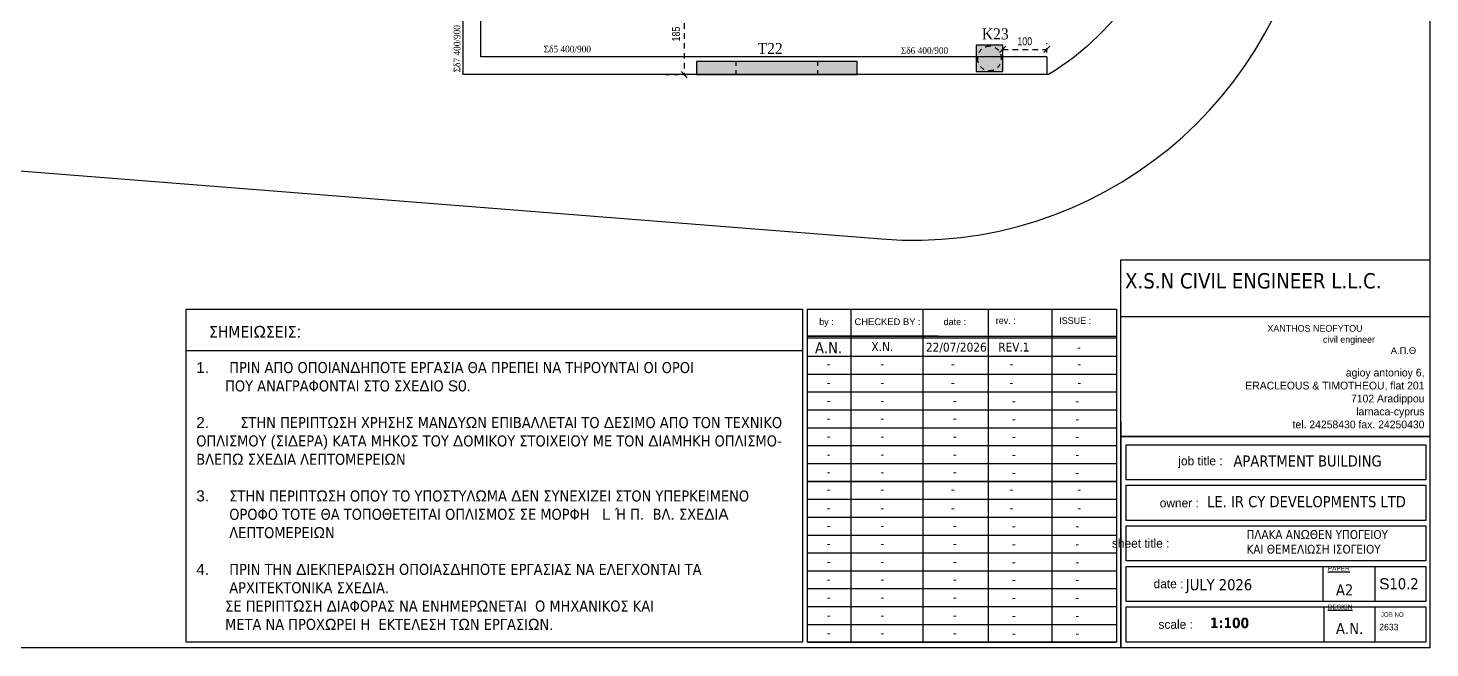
# Model space of a CAD drawing. Header units: millimetres. Extents: x -2171 to 1563, y -1758 to -1505.
# Drawn here: x -1472.72 to -1440.88, y -1684.81 to -1670.72 of the extents above; entities that cross this region are included whole.
import ezdxf

# ---------------------------------------------------------------- set-up
doc = ezdxf.new("R2010")
doc.units = ezdxf.units.MM
doc.header["$PDMODE"] = 32
for name, pattern in [('DASHED2', [0.375, 0.25, -0.125]), ('DOT', [0.025, 0, -0.025]), ('HIDDEN', [0.375, 0.25, -0.125]), ('HIDDEN2', [0.1875, 0.125, -0.0625])]:
    doc.linetypes.add(name, pattern=pattern)
doc.layers.get('Defpoints').update_dxf_attribs({"color": 6})
for name, color, linetype in [('-S_TEXT', 3, 'Continuous'), ('ANOIGMATA', 7, 'Continuous'), ('Col_Det_Fill', 7, 'Continuous'), ('Fill_Col', 7, 'Continuous'), ('Geo_Col', 7, 'Continuous'), ('Geo_Lines', 7, 'Continuous'), ('pinakaki', 153, 'Continuous'), ('Text_Beam', 7, 'Continuous'), ('Text_Col_-1', 7, 'Continuous')]:
    doc.layers.add(name, color=color, linetype=linetype)
doc.layers.add('A-ANNO-DIMS', color=1, linetype='Continuous', lineweight=9)
doc.layers.add('TEXT', color=20, linetype='Continuous', lineweight=13)
doc.styles.add('1-100', font='arial.ttf', dxfattribs={"width": 0.8})
doc.styles.add('S1TmsNwRmn1088_b_934_161', font='times.ttf', dxfattribs={"width": 0.933629, "height": 0.10875})
doc.styles.add('S1TmsNwRmn11_b_934_161', font='times.ttf', dxfattribs={"width": 0.933629, "height": 0.001087})
doc.styles.get("Standard").update_dxf_attribs({"font": 'tahoma.ttf'})
doc.dimstyles.new('Copy of 1-100', dxfattribs={"dimtxt": 0.18, "dimasz": 0.14, "dimexe": 0.14, "dimexo": 0.1, "dimgap": 0.09, "dimtad": 1, "dimdec": 0, "dimlfac": 100, "dimrnd": 5, "dimzin": 5, "dimdsep": 46, "dimtxsty": '1-100', "dimblk": 'OBLIQUE', "dimcen": 0.09, "dimclrd": 1, "dimclre": 1, "dimclrt": 2, "dimadec": 0, "dimazin": 0, "dimtfac": 1, "dimtdec": 0, "dimtix": 1, "dimtmove": 2, "dimatfit": 3, "dimfxl": 5, "dimfxlon": 1, "dimtolj": 1, "dimtzin": 5, "dimarcsym": 0})

# ---------------------------------------------------------------- blocks, each defined once
blk = doc.blocks.new('_Oblique')
at = {"color": 0, "linetype": 'ByBlock', "lineweight": -2}
blk.add_line((-0.5, -0.5), (0.5, 0.5), dxfattribs=at)
blk = doc.blocks.new('*D2145')
at = {"layer": 'Col_Det_Fill', "color": 1, "linetype": 'HIDDEN', "lineweight": -2, "ltscale": 0.5}
blk.add_line((-1458.587, -1669.942), (-1457.68, -1669.942), dxfattribs=at)
at = {"layer": 'Col_Det_Fill', "color": 1, "linetype": 'DASHED2', "lineweight": -2, "ltscale": 0.5}
blk.add_line((-1457.82, -1669.942), (-1457.82, -1671.783), dxfattribs=at)
at = {"layer": 'Col_Det_Fill', "color": 1, "linetype": 'HIDDEN2', "lineweight": -2, "ltscale": 0.5}
blk.add_line((-1458.248, -1671.783), (-1457.68, -1671.783), dxfattribs=at)
at = {"layer": 'Defpoints', "color": 0, "ltscale": 0.5}
for p in [(-1458.687, -1669.942), (-1458.348, -1671.783), (-1457.82, -1671.783)]:
    blk.add_point(p, dxfattribs=at)
at = {"layer": 'Col_Det_Fill', "color": 1, "lineweight": -2, "ltscale": 0.5, "xscale": 0.14, "yscale": 0.14, "zscale": 0.14}
for p, rotation in [((-1457.82, -1669.942), 90), ((-1457.82, -1671.783), 270)]:
    blk.add_blockref('_Oblique', p, dxfattribs=dict(at, rotation=rotation))
at = {"layer": 'Col_Det_Fill', "color": 2, "ltscale": 0.5, "insert": (-1458.002, -1670.862), "char_height": 0.18, "attachment_point": 5, "rotation": 90, "style": '1-100'}
blk.add_mtext('\\A1;185', dxfattribs=at)
blk = doc.blocks.new('*D2157')
at = {"layer": 'Col_Det_Fill', "color": 1, "linetype": 'HIDDEN', "lineweight": -2, "ltscale": 0.5}
blk.add_line((-1450.584, -1671.283), (-1450.584, -1671.07), dxfattribs=at)
at = {"layer": 'Col_Det_Fill', "color": 1, "linetype": 'HIDDEN2', "lineweight": -2, "ltscale": 0.5}
blk.add_line((-1449.584, -1671.283), (-1449.584, -1671.07), dxfattribs=at)
at = {"layer": 'Col_Det_Fill', "color": 1, "linetype": 'DASHED2', "lineweight": -2, "ltscale": 0.5}
blk.add_line((-1450.584, -1671.21), (-1449.584, -1671.21), dxfattribs=at)
at = {"layer": 'Defpoints', "color": 0, "ltscale": 0.5}
for p in [(-1450.584, -1671.383), (-1449.584, -1671.21), (-1449.584, -1671.383)]:
    blk.add_point(p, dxfattribs=at)
at = {"layer": 'Col_Det_Fill', "color": 1, "lineweight": -2, "ltscale": 0.5, "xscale": 0.14, "yscale": 0.14, "zscale": 0.14, "rotation": 180}
blk.add_blockref('_Oblique', (-1450.584, -1671.21), dxfattribs=at)
at = {"layer": 'Col_Det_Fill', "color": 1, "lineweight": -2, "ltscale": 0.5, "xscale": 0.14, "yscale": 0.14, "zscale": 0.14}
blk.add_blockref('_Oblique', (-1449.584, -1671.21), dxfattribs=at)
at = {"layer": 'Col_Det_Fill', "color": 2, "ltscale": 0.5, "insert": (-1450.084, -1671.028), "char_height": 0.18, "attachment_point": 5, "style": '1-100'}
blk.add_mtext('\\A1;100', dxfattribs=at)
blk = doc.blocks.new('LABEL 1')
at = {"color": 0}
for p, q in [((118391.268, -209928.524), (118398.288, -209928.524)), ((118392.259, -209928.524), (118392.259, -209936.09)), ((118393.899, -209936.09), (118393.899, -209928.524)), ((118395.385, -209936.09), (118395.385, -209928.524)), ((118396.826, -209936.09), (118396.826, -209928.524)), ((118405.409, -209928.699), (118398.39, -209928.699)), ((118394.242, -209929.133), (118391.27, -209929.133)), ((118391.27, -209929.133), (118398.289, -209929.133)), ((118398.289, -209929.184), (118391.27, -209929.184)), ((118398.289, -209929.133), (118398.289, -209929.184)), ((118398.39, -209931.085), (118398.39, -209936.218)), ((118398.512, -209932.4), (118398.512, -209931.601)), ((118398.512, -209933.321), (118398.512, -209932.522)), ((118398.512, -209934.242), (118398.512, -209933.444)), ((118398.512, -209935.164), (118398.512, -209934.365)), ((118398.512, -209936.085), (118398.512, -209935.286))]:
    blk.add_line(p, q, dxfattribs=at)
at = {"linetype": 'Continuous', "ltscale": 0.5}
blk.add_line((118391.162, -209929.467), (118377.159, -209929.467), dxfattribs=at)
at = {"color": 3}
blk.add_line((118398.289, -209930.348), (118398.289, -209932.434), dxfattribs=at)
for points in [[(118398.39, -209927.405), (118405.409, -209927.405)], [(118391.27, -209932.434), (118398.289, -209932.434)], [(118391.27, -209935.278), (118398.289, -209935.278)]]:
    blk.add_lwpolyline(points)
at = {"color": 0}
for points in [[(118398.39, -209927.405), (118405.409, -209927.405), (118405.409, -209931.414), (118398.39, -209931.414)], [(118391.27, -209928.524), (118398.289, -209928.524), (118398.289, -209932.434), (118391.27, -209932.434)], [(118391.27, -209928.524), (118398.289, -209928.524), (118398.289, -209936.09), (118391.27, -209936.09)], [(118398.39, -209931.414), (118405.409, -209931.414), (118405.409, -209936.218), (118398.39, -209936.218)]]:
    blk.add_lwpolyline(points, close=True, dxfattribs=at)
at = {"linetype": 'Continuous', "ltscale": 0.5}
blk.add_lwpolyline([(118377.159, -209928.524), (118391.162, -209928.524), (118391.162, -209936.085), (118377.159, -209936.085)], close=True, dxfattribs=at)
at = {"color": 0}
for points in [[(118391.27, -209929.59), (118398.289, -209929.59)], [(118391.27, -209929.996), (118398.289, -209929.996)], [(118391.27, -209930.403), (118398.289, -209930.403)], [(118391.27, -209930.809), (118398.289, -209930.809)], [(118391.27, -209931.215), (118398.289, -209931.215)], [(118391.27, -209931.621), (118398.289, -209931.621)], [(118398.512, -209931.601), (118405.313, -209931.601), (118405.313, -209932.4), (118398.512, -209932.4)], [(118391.27, -209932.028), (118398.289, -209932.028)], [(118391.27, -209932.434), (118398.289, -209932.434)], [(118398.512, -209932.522), (118405.313, -209932.522), (118405.313, -209933.321), (118398.512, -209933.321)], [(118391.27, -209932.84), (118398.289, -209932.84)], [(118391.27, -209933.246), (118398.289, -209933.246)], [(118391.27, -209933.653), (118398.289, -209933.653)], [(118398.512, -209933.444), (118405.313, -209933.444), (118405.313, -209934.242), (118398.512, -209934.242)], [(118391.27, -209934.059), (118398.289, -209934.059)], [(118391.27, -209934.465), (118398.289, -209934.465)], [(118398.512, -209934.365), (118405.313, -209934.365), (118405.313, -209935.164), (118398.512, -209935.164)], [(118402.978, -209934.365), (118402.978, -209935.164)], [(118404.155, -209934.365), (118404.155, -209935.164)], [(118391.27, -209934.871), (118398.289, -209934.871)], [(118398.512, -209935.286), (118405.313, -209935.286), (118405.313, -209936.085), (118398.512, -209936.085)], [(118402.998, -209935.286), (118402.998, -209936.085)], [(118404.155, -209935.286), (118404.155, -209936.085)], [(118391.27, -209935.684), (118398.289, -209935.684)], [(118391.27, -209936.09), (118398.289, -209936.09)]]:
    blk.add_lwpolyline(points, dxfattribs=at)
at = {"layer": '-S_TEXT', "color": 3, "insert": (118377.391, -209929.723), "char_height": 0.25, "attachment_point": 1}
blk.add_mtext_dynamic_manual_height_columns('\\pxi-3,l3,ql,t3;{\\fArial|b0|i0|c186|p34;1.^I}ΠΡΙΝ ΑΠΟ ΟΠΟΙΑΝ{\\fArial|b0|i0|c186|p34;Δ}ΗΠΟΤΕ ΕΡΓΑΣΙΑ ΘΑ ΠΡΕΠΕΙ ΝΑ ΤΗΡΟΥΝΤΑΙ ΟΙ ΟΡΟΙ\\P\\pi0,l0,q*,tz;       ΠΟΥ ΑΝΑΓΡΑΦΟΝΤΑΙ ΣΤΟ ΣΧΕ{\\fArial|b0|i0|c186|p34;Δ}ΙΟ {\\fArial|b0|i0|c186|p34;S0.\\P\\P\\pi-3,l3,ql,t3;2.^I}ΣΤΗΝ ΠΕΡΙΠΤ{\\fArial|b0|i0|c186|p34;Ω}ΣΗ ΧΡΗΣΗΣ ΜΑΝ{\\fArial|b0|i0|c186|p34;Δ}Υ{\\fArial|b0|i0|c186|p34;Ω}Ν ΕΠΙΒΑΛΛΕΤΑΙ ΤΟ {\\fArial|b0|i0|c186|p34;Δ}ΕΣΙΜΟ ΑΠΟ ΤΟΝ ΤΕΧΝΙΚΟ ΟΠΛΙΣΜΟΥ {\\fArial|b0|i0|c186|p34;(}ΣΙ{\\fArial|b0|i0|c186|p34;Δ}ΕΡΑ{\\fArial|b0|i0|c186|p34;) }ΚΑΤΑ ΜΗΚΟΣ ΤΟΥ {\\fArial|b0|i0|c186|p34;Δ}ΟΜΙΚΟΥ ΣΤΟΙΧΕΙΟΥ ΜΕ ΤΟΝ {\\fArial|b0|i0|c186|p34;Δ}ΙΑΜΗΚΗ ΟΠΛΙΣΜΟ{\\fArial|b0|i0|c186|p34;- }ΒΛΕΠ{\\fArial|b0|i0|c186|p34;Ω }ΣΧΕ{\\fArial|b0|i0|c186|p34;Δ}ΙΑ ΛΕΠΤΟΜΕΡΕΙ{\\fArial|b0|i0|c186|p34;Ω}Ν\\P\\pi0,l0,q*,tz;\\P\\pi-3,l3,ql,t3;{\\fArial|b0|i0|c186|p34;3.^I}ΣΤΗΝ ΠΕΡΙΠΤ{\\fArial|b0|i0|c186|p34;Ω}ΣΗ ΟΠΟΥ ΤΟ ΥΠΟΣΤΥΛ{\\fArial|b0|i0|c186|p34;Ω}ΜΑ {\\fArial|b0|i0|c186|p34;Δ}ΕΝ ΣΥΝΕΧΙΖΕΙ ΣΤΟΝ ΥΠΕΡΚΕΙΜΕΝΟ ΟΡΟΦΟ ΤΟΤΕ ΘΑ ΤΟΠΟΘΕΤΕΙΤΑΙ ΟΠΛΙΣΜΟΣ ΣΕ ΜΟΡΦH   {\\fArial|b0|i0|c186|p34;L }Ή Π{\\fArial|b0|i0|c186|p34;. } ΒΛ{\\fArial|b0|i0|c186|p34;. }ΣΧΕ{\\fArial|b0|i0|c186|p34;Δ}Ι{\\fArial|b0|i0|c186|p34;A }ΛΕΠΤΟΜΕΡΕΙ{\\fArial|b0|i0|c186|p34;Ω}Ν\\P\\pi0,l0,q*,tz;\\P\\pi-3,l3,ql,t3;{\\fArial|b0|i0|c186|p34;4.^I}ΠΡΙΝ ΤΗΝ {\\fArial|b0|i0|c186|p34;Δ}ΙΕΚΠΕΡΑΙ{\\fArial|b0|i0|c186|p34;Ω}ΣΗ ΟΠΟΙΑΣ{\\fArial|b0|i0|c186|p34;Δ}ΗΠΟΤΕ ΕΡΓΑΣΙΑΣ ΝΑ ΕΛΕΓΧΟΝΤΑΙ ΤΑ ΑΡΧΙΤΕΚΤΟΝΙΚΑ ΣΧΕ{\\fArial|b0|i0|c186|p34;Δ}ΙΑ{\\fArial|b0|i0|c186|p34;.\\P\\pi0,l0,q*,tz;}       ΣΕ ΠΕΡΙΠΤ{\\fArial|b0|i0|c186|p34;Ω}ΣΗ {\\fArial|b0|i0|c186|p34;Δ}ΙΑΦΟΡΑΣ ΝΑ ΕΝΗΜΕΡ{\\fArial|b0|i0|c186|p34;Ω}ΝΕΤΑΙ  Ο ΜΗΧΑΝΙΚΟΣ ΚΑΙ\\P       ΜΕΤΑ ΝΑ ΠΡΟΧ{\\fArial|b0|i0|c186|p34;Ω}ΡΕΙ Η  ΕΚΤΕΛΕΣΗ Τ{\\fArial|b0|i0|c186|p34;Ω}Ν ΕΡΓΑΣΙ{\\fArial|b0|i0|c186|p34;Ω}Ν{\\fArial|b0|i0|c186|p34;.}', width=13.35251, gutter_width=1, heights=[6.403], dxfattribs=at)
at = {"layer": 'ANOIGMATA', "attachment_point": 1}
for s, insert, char_height, width in [('\\pi4.5494;{\\fBankGothic Lt BT|b0|i0|c0|p34;\\H1.5x;\\C7;XANTHOS NEOFYTOU\\P\\pi5.8103;civil engineer\\P\\pi7.351;\\fArial|b0|i0|c161|p34;Α.Π.Θ}', (118397.168, -209928.883), 0.10094, 7.9171), ('\\pxqr;{\\fBankGothic Lt BT|b0|i0|c161|p34;\\H1.1667x;\\C0;agioy antonioy 6,\\PERACLEOUS & TIMOTHEOU, flat 201\\P7102 Aradippou\\Plarnaca-cyprus\\Ptel. 24258430 fax. 24250430}', (118397.225, -209929.875), 0.15141, 8.05841), ('\\pxqr;{\\fBankGothic Lt BT|b0|i0|c0|p34;\\H1.5x;\\C7; \\H1.3333x; job title :}', (118397.361, -209931.867), 0.10094, 3.33818), ('APARTMENT BUILDING', (118400.946, -209931.845), 0.25234, 5.34758), ('\\pxqr;{\\fBankGothic Lt BT|b0|i0|c0|p34;\\H1.5x;\\C7; \\H1.3333x; owner :}', (118396.82, -209932.823), 0.10094, 3.33818), ('LE. IR CY DEVELOPMENTS LTD', (118400.347, -209932.768), 0.25234, 5.34758), ('{\\fBankGothic Lt BT|b0|i0|c0|p34;\\C7;     sheet title :}', (118397.812, -209933.739), 0.20187, 3.33818), ('\\pxi8.03;{\\fBankGothic Lt BT|b0|i0|c161|p34;\\H0.5x;\\L\\C7;PAPER\\H2x;\\l }', (118401.382, -209934.359), 0.2125, 3.51387), ('\\pxqr;{\\fBankGothic Lt BT|b0|i0|c0|p34;\\C7; date :}', (118396.471, -209934.66), 0.20187, 3.33818), ('{\\C7;JULY 2026}', (118399.865, -209934.655), 0.25234, 4.57511), ('\\pxi8.03;{\\fBankGothic Lt BT|b0|i0|c0|p34;\\H0.5x;\\L\\C7;DESIGN\\H2x;\\l }', (118401.382, -209935.234), 0.2125, 3.51387), ('\\pxqr;{\\fBankGothic Lt BT|b0|i0|c0|p34;\\C7; scale :}', (118396.686, -209935.581), 0.20187, 3.33818), ('{\\fTahoma|b1|i0|c161|p34;\\C7;1:\\fTahoma|b1|i0|c0|p34;100}', (118400.413, -209935.531), 0.23651, 5.4102), ('\\pxi8.03;{\\fBankGothic Lt BT|b0|i0|c0|p34;\\C7;JOB NO}', (118403.483, -209935.41), 0.10094, 3.33818), ('\\pxi8.03;{\\fBankGothic Lt BT|b0|i0|c161|p34;\\C7;2\\fBankGothic Lt BT|b0|i0|c0|p34;633}', (118403.078, -209935.67), 0.14671, 4.85205)]:
    blk.add_mtext(s, dxfattribs=dict(at, insert=insert, char_height=char_height, width=width))
for s, insert, char_height in [('A2', (118403.274, -209934.773), 0.2523), ('A{\\fArial|b0|i0|c186|p34;.}N{\\fArial|b0|i0|c186|p34;.}', (118403.274, -209935.648), 0.25234)]:
    blk.add_mtext_dynamic_manual_height_columns(s, width=10.89316, gutter_width=1, heights=[0], dxfattribs=dict(at, insert=insert, char_height=char_height))
at = {"layer": 'pinakaki', "ltscale": 0.005, "insert": (118377.682, -209928.902), "char_height": 0.26955, "width": 6.67467, "attachment_point": 1}
blk.add_mtext('ΣΗΜΕΙ{\\fArial|b0|i0|c186|p34;Ω}ΣΕΙΣ{\\fArial|b0|i0|c186|p34;:}', dxfattribs=at)
at = {"layer": 'TEXT', "color": 0, "attachment_point": 1}
for s, insert, char_height, width in [('X.S.N CIVIL ENGINEER L.L.C.\\P', (118398.484, -209927.703), 0.35, 6.92207), ('\\pxqc;{\\fBankGothic Lt BT|b0|i0|c161|p34;\\C7;by :}', (118391.244, -209928.732), 0.15234, 0.91751), ('\\pxqc;{\\fArial|b0|i0|c186|p34;\\C7;CHECKED BY\\fBankGothic Lt BT|b0|i0|c161|p34; :}', (118391.819, -209928.732), 0.15234, 2.53906), ('\\pxqc;{\\fBankGothic Lt BT|b0|i0|c0|p34;\\C7;date :}', (118393.35, -209928.732), 0.15234, 2.53906), ('{\\fBankGothic Lt BT|b0|i0|c161|p34;\\C7;rev\\fBankGothic Lt BT|b0|i0|c0|p34;.\\fBankGothic Lt BT|b0|i0|c161|p34; :}', (118395.548, -209928.705), 0.152344, 2.53906), ('{\\fBankGothic Lt BT|b0|i0|c0|p34;\\C7;ISSUE\\fBankGothic Lt BT|b0|i0|c161|p34; :}', (118396.989, -209928.705), 0.15234, 2.53906), ('\\pxqc;{\\fTahoma|b0|i0|c0|p34;\\C7;A\\fTahoma|b0|i0|c161|p34;.\\fTahoma|b0|i0|c0|p34;N\\fTahoma|b0|i0|c161|p34;.}', (118391.244, -209929.272), 0.253906, 1.01563), ('\\pxqc;{\\fTahoma|b0|i0|c0|p34;\\H0.8x;\\C7;X.N.}', (118391.703, -209929.272), 0.25391, 2.53906), ('\\pxqc;{\\C7;22/07/2026}', (118393.976, -209929.284), 0.20313, 1.35307), ('\\pxqc;{\\fTahoma|b0|i0|c0|p34;\\H0.8x;\\C7;REV.1}', (118395.325, -209929.281), 0.25391, 1.26753), ('\\pxqc;{\\fTahoma|b0|i0|c0|p34;\\H0.8x;\\C7; \\fTahoma|b0|i0|c161|p34;-}', (118396.766, -209929.281), 0.25391, 1.26753), ('\\pxqc;{\\fTahoma|b0|i0|c0|p34;\\H0.8x;\\C7;-}', (118391.244, -209929.661), 0.25391, 1.01563), ('\\pxqc;{\\fTahoma|b0|i0|c0|p34;\\H0.8x;\\C7;-}', (118391.703, -209929.661), 0.25391, 2.53906), ('\\pxqc;{\\fTahoma|b0|i0|c0|p34;\\H0.8x;\\C7;   -}', (118393.189, -209929.661), 0.25391, 2.53906), ('\\pxqc;{\\fTahoma|b0|i0|c0|p34;\\H0.8x;\\C7;-}', (118394.631, -209929.661), 0.25391, 2.53906), ('\\pxqc;{\\fTahoma|b0|i0|c0|p34;\\H0.8x;\\C7;-}', (118396.177, -209929.661), 0.25391, 2.53906), ('\\pxqc;{\\fTahoma|b0|i0|c0|p34;\\H0.8x;\\C7;-}', (118391.244, -209930.085), 0.25391, 1.01563), ('\\pxqc;{\\fTahoma|b0|i0|c0|p34;\\H0.8x;\\C7;-}', (118391.703, -209930.085), 0.25391, 2.53906), ('\\pxqc;{\\fTahoma|b0|i0|c0|p34;\\H0.8x;\\C7;   -}', (118393.189, -209930.085), 0.25391, 2.53906), ('\\pxqc;{\\fTahoma|b0|i0|c0|p34;\\H0.8x;\\C7;-}', (118394.631, -209930.085), 0.25391, 2.53906), ('\\pxqc;{\\fTahoma|b0|i0|c0|p34;\\H0.8x;\\C7;-}', (118396.177, -209930.085), 0.25391, 2.53906), ('\\pxqc;{\\fTahoma|b0|i0|c0|p34;\\H0.8x;\\C7;-}', (118391.244, -209930.491), 0.25391, 1.01563), ('\\pxqc;{\\fTahoma|b0|i0|c0|p34;\\H0.8x;\\C7;-}', (118391.703, -209930.491), 0.25391, 2.53906), ('\\pxqc;{\\fTahoma|b0|i0|c0|p34;\\H0.8x;\\C7;-}', (118393.35, -209930.491), 0.25391, 2.53906), ('\\pxqc;{\\fTahoma|b0|i0|c161|p34;\\H0.8x;\\C7;-}', (118395.325, -209930.5), 0.25391, 1.26753), ('\\pxqc;{\\fTahoma|b0|i0|c161|p34;\\H0.8x;\\C7;-}', (118396.766, -209930.5), 0.25391, 1.26753), ('\\pxqc;{\\fTahoma|b0|i0|c0|p34;\\H0.8x;\\C7;-}', (118391.244, -209930.897), 0.25391, 1.01563), ('\\pxqc;{\\fTahoma|b0|i0|c0|p34;\\H0.8x;\\C7;-}', (118391.703, -209930.897), 0.25391, 2.53906), ('\\pxqc;{\\fTahoma|b0|i0|c0|p34;\\H0.8x;\\C7;-}', (118393.35, -209930.897), 0.25391, 2.53906), ('\\pxqc;{\\fTahoma|b0|i0|c161|p34;\\H0.8x;\\C7;-}', (118395.325, -209930.906), 0.25391, 1.26753), ('\\pxqc;{\\fTahoma|b0|i0|c161|p34;\\H0.8x;\\C7;-}', (118396.766, -209930.906), 0.25391, 1.26753), ('\\pxqc;{\\fTahoma|b0|i0|c0|p34;\\H0.8x;\\C7;-}', (118391.244, -209931.303), 0.25391, 1.01563), ('\\pxqc;{\\fTahoma|b0|i0|c0|p34;\\H0.8x;\\C7;-}', (118391.703, -209931.303), 0.25391, 2.53906), ('\\pxqc;{\\fTahoma|b0|i0|c0|p34;\\H0.8x;\\C7;-}', (118393.35, -209931.303), 0.25391, 2.53906), ('\\pxqc;{\\fTahoma|b0|i0|c161|p34;\\H0.8x;\\C7;-}', (118395.325, -209931.312), 0.25391, 1.26753), ('\\pxqc;{\\fTahoma|b0|i0|c161|p34;\\H0.8x;\\C7;-}', (118396.766, -209931.312), 0.25391, 1.26753), ('\\pxqc;{\\fTahoma|b0|i0|c0|p34;\\H0.8x;\\C7;-}', (118391.244, -209931.71), 0.25391, 1.01563), ('\\pxqc;{\\fTahoma|b0|i0|c0|p34;\\H0.8x;\\C7;-}', (118391.703, -209931.71), 0.25391, 2.53906), ('\\pxqc;{\\fTahoma|b0|i0|c0|p34;\\H0.8x;\\C7;-}', (118393.35, -209931.71), 0.25391, 2.53906), ('\\pxqc;{\\fTahoma|b0|i0|c161|p34;\\H0.8x;\\C7;-}', (118395.325, -209931.718), 0.25391, 1.26753), ('\\pxqc;{\\fTahoma|b0|i0|c161|p34;\\H0.8x;\\C7;-}', (118396.766, -209931.718), 0.25391, 1.26753), ('\\pxqc;{\\fTahoma|b0|i0|c0|p34;\\H0.8x;\\C7;-}', (118391.244, -209932.116), 0.25391, 1.01563), ('\\pxqc;{\\fTahoma|b0|i0|c0|p34;\\H0.8x;\\C7;-}', (118391.703, -209932.116), 0.25391, 2.53906), ('\\pxqc;{\\fTahoma|b0|i0|c0|p34;\\H0.8x;\\C7;-}', (118393.35, -209932.116), 0.25391, 2.53906), ('\\pxqc;{\\fTahoma|b0|i0|c161|p34;\\H0.8x;\\C7;-}', (118395.325, -209932.125), 0.25391, 1.26753), ('\\pxqc;{\\fTahoma|b0|i0|c161|p34;\\H0.8x;\\C7;-}', (118396.766, -209932.125), 0.25391, 1.26753), ('\\pxqc;{\\fTahoma|b0|i0|c0|p34;\\H0.8x;\\C7;-}', (118391.244, -209932.505), 0.25391, 1.01563), ('\\pxqc;{\\fTahoma|b0|i0|c0|p34;\\H0.8x;\\C7;-}', (118391.703, -209932.505), 0.25391, 2.53906), ('\\pxqc;{\\fTahoma|b0|i0|c0|p34;\\H0.8x;\\C7;   -}', (118393.189, -209932.505), 0.25391, 2.53906), ('\\pxqc;{\\fTahoma|b0|i0|c0|p34;\\H0.8x;\\C7;-}', (118394.631, -209932.505), 0.25391, 2.53906), ('\\pxqc;{\\fTahoma|b0|i0|c0|p34;\\H0.8x;\\C7;-}', (118396.177, -209932.505), 0.25391, 2.53906), ('\\pxqc;{\\fTahoma|b0|i0|c0|p34;\\H0.8x;\\C7;-}', (118391.244, -209932.928), 0.25391, 1.01563), ('\\pxqc;{\\fTahoma|b0|i0|c0|p34;\\H0.8x;\\C7;-}', (118391.703, -209932.928), 0.25391, 2.53906), ('\\pxqc;{\\fTahoma|b0|i0|c0|p34;\\H0.8x;\\C7;   -}', (118393.189, -209932.928), 0.25391, 2.53906), ('\\pxqc;{\\fTahoma|b0|i0|c0|p34;\\H0.8x;\\C7;-}', (118394.631, -209932.928), 0.25391, 2.53906), ('\\pxqc;{\\fTahoma|b0|i0|c0|p34;\\H0.8x;\\C7;-}', (118396.177, -209932.928), 0.25391, 2.53906), ('\\pxqc;{\\fTahoma|b0|i0|c0|p34;\\H0.8x;\\C7;-}', (118391.244, -209933.335), 0.25391, 1.01563), ('\\pxqc;{\\fTahoma|b0|i0|c0|p34;\\H0.8x;\\C7;-}', (118391.703, -209933.335), 0.25391, 2.53906), ('\\pxqc;{\\fTahoma|b0|i0|c0|p34;\\H0.8x;\\C7;-}', (118393.35, -209933.335), 0.25391, 2.53906), ('\\pxqc;{\\fTahoma|b0|i0|c161|p34;\\H0.8x;\\C7;-}', (118395.325, -209933.343), 0.25391, 1.26753), ('\\pxqc;{\\fTahoma|b0|i0|c161|p34;\\H0.8x;\\C7;-}', (118396.766, -209933.343), 0.25391, 1.26753), ('\\pxqc;{\\fTahoma|b0|i0|c0|p34;\\H0.8x;\\C7;-}', (118391.244, -209933.741), 0.25391, 1.01563), ('\\pxqc;{\\fTahoma|b0|i0|c0|p34;\\H0.8x;\\C7;-}', (118391.703, -209933.741), 0.25391, 2.53906), ('\\pxqc;{\\fTahoma|b0|i0|c0|p34;\\H0.8x;\\C7;-}', (118393.35, -209933.741), 0.25391, 2.53906), ('\\pxqc;{\\fTahoma|b0|i0|c161|p34;\\H0.8x;\\C7;-}', (118395.325, -209933.75), 0.25391, 1.26753), ('\\pxqc;{\\fTahoma|b0|i0|c161|p34;\\H0.8x;\\C7;-}', (118396.766, -209933.75), 0.25391, 1.26753), ('\\pxqc;{\\fTahoma|b0|i0|c0|p34;\\H0.8x;\\C7;-}', (118391.244, -209934.147), 0.25391, 1.01563), ('\\pxqc;{\\fTahoma|b0|i0|c0|p34;\\H0.8x;\\C7;-}', (118391.703, -209934.147), 0.25391, 2.53906), ('\\pxqc;{\\fTahoma|b0|i0|c0|p34;\\H0.8x;\\C7;-}', (118393.35, -209934.147), 0.25391, 2.53906), ('\\pxqc;{\\fTahoma|b0|i0|c161|p34;\\H0.8x;\\C7;-}', (118395.325, -209934.156), 0.25391, 1.26753), ('\\pxqc;{\\fTahoma|b0|i0|c161|p34;\\H0.8x;\\C7;-}', (118396.766, -209934.156), 0.25391, 1.26753), ('\\pxqc;{\\fTahoma|b0|i0|c0|p34;\\H0.8x;\\C7;-}', (118391.244, -209934.553), 0.25391, 1.01563), ('\\pxqc;{\\fTahoma|b0|i0|c0|p34;\\H0.8x;\\C7;-}', (118391.703, -209934.553), 0.25391, 2.53906), ('\\pxqc;{\\fTahoma|b0|i0|c0|p34;\\H0.8x;\\C7;-}', (118393.35, -209934.553), 0.25391, 2.53906), ('\\pxqc;{\\fTahoma|b0|i0|c161|p34;\\H0.8x;\\C7;-}', (118395.325, -209934.562), 0.25391, 1.26753), ('\\pxqc;{\\fTahoma|b0|i0|c161|p34;\\H0.8x;\\C7;-}', (118396.766, -209934.562), 0.25391, 1.26753), ('\\pxqc;{\\fTahoma|b0|i0|c0|p34;\\H0.8x;\\C7;-}', (118391.244, -209934.96), 0.25391, 1.01563), ('\\pxqc;{\\fTahoma|b0|i0|c0|p34;\\H0.8x;\\C7;-}', (118391.703, -209934.96), 0.25391, 2.53906), ('\\pxqc;{\\fTahoma|b0|i0|c0|p34;\\H0.8x;\\C7;-}', (118393.35, -209934.96), 0.25391, 2.53906), ('\\pxqc;{\\fTahoma|b0|i0|c161|p34;\\H0.8x;\\C7;-}', (118395.325, -209934.968), 0.25391, 1.26753), ('\\pxqc;{\\fTahoma|b0|i0|c161|p34;\\H0.8x;\\C7;-}', (118396.766, -209934.968), 0.25391, 1.26753), ('\\pxqc;{\\fTahoma|b0|i0|c0|p34;\\H0.8x;\\C7;-}', (118391.244, -209935.366), 0.25391, 1.01563), ('\\pxqc;{\\fTahoma|b0|i0|c0|p34;\\H0.8x;\\C7;-}', (118391.703, -209935.366), 0.25391, 2.53906), ('\\pxqc;{\\fTahoma|b0|i0|c0|p34;\\H0.8x;\\C7;-}', (118393.35, -209935.366), 0.25391, 2.53906), ('\\pxqc;{\\fTahoma|b0|i0|c161|p34;\\H0.8x;\\C7;-}', (118395.325, -209935.375), 0.25391, 1.26753), ('\\pxqc;{\\fTahoma|b0|i0|c161|p34;\\H0.8x;\\C7;-}', (118396.766, -209935.375), 0.25391, 1.26753), ('\\pxqc;{\\fTahoma|b0|i0|c0|p34;\\H0.8x;\\C7;-}', (118391.244, -209935.772), 0.25391, 1.01563), ('\\pxqc;{\\fTahoma|b0|i0|c0|p34;\\H0.8x;\\C7;-}', (118391.703, -209935.772), 0.25391, 2.53906), ('\\pxqc;{\\fTahoma|b0|i0|c0|p34;\\H0.8x;\\C7;-}', (118393.35, -209935.772), 0.25391, 2.53906), ('\\pxqc;{\\fTahoma|b0|i0|c161|p34;\\H0.8x;\\C7;-}', (118395.325, -209935.781), 0.25391, 1.26753), ('\\pxqc;{\\fTahoma|b0|i0|c161|p34;\\H0.8x;\\C7;-}', (118396.766, -209935.781), 0.25391, 1.26753)]:
    blk.add_mtext(s, dxfattribs=dict(at, insert=insert, char_height=char_height, width=width))

msp = doc.modelspace()

# ---------------------------------------------------------------- hatches: boundary and pattern name
at = {"layer": 'Fill_Col', "ltscale": 0.5, "transparency": 33554572}
h = msp.add_hatch(color=252, dxfattribs=at)
h.dxf.hatch_style = 1
h.paths.add_polyline_path([(-1451.1845, -1671.7148), (-1450.5845, -1671.7148), (-1450.5845, -1671.1148), (-1451.1845, -1671.1148)])
h = msp.add_hatch(color=252, dxfattribs=at)
h.dxf.hatch_style = 1
h.paths.add_polyline_path([(-1457.5374, -1671.782), (-1453.8873, -1671.782), (-1453.8873, -1671.482), (-1457.5374, -1671.482)])

# ---------------------------------------------------------------- linework, layer by layer
at = {"layer": '-S_TEXT', "ltscale": 5}
msp.add_lwpolyline([(-1499.0289, -1644.7617), (-1440.8814, -1644.7617), (-1440.8814, -1684.8064), (-1499.0289, -1684.8064)], close=True, dxfattribs=at)
at = {"layer": 'Col_Det_Fill', "color": 94, "ltscale": 0.5}
for p, q in [((-1462.8373, -1671.7826), (-1462.8374, -1663.1705)), ((-1462.4373, -1671.3826), (-1462.4374, -1663.1705)), ((-1449.5845, -1671.3826), (-1462.4373, -1671.3826)), ((-1449.5845, -1671.3826), (-1449.5845, -1671.7824)), ((-1449.5845, -1671.7824), (-1462.8374, -1671.7826))]:
    msp.add_line(p, q, dxfattribs=at)
msp.add_lwpolyline([(-1462.6872, -1658.0671), (-1462.6872, -1656.2792), (-1447.8086, -1656.2792, -0.4672182), (-1445.5674, -1658.7528), (-1446.5012, -1667.2341, -0.2172258), (-1449.5418, -1671.7824), (-1462.8374, -1671.7826), (-1462.8373, -1671.7825), (-1462.8373, -1669.8671), (-1471.4861, -1669.8671), (-1471.4869, -1663.1706), (-1462.3874, -1663.1705), (-1462.3875, -1658.0671)], format="xyb", close=True, dxfattribs=at)
at = {"layer": 'Geo_Col', "color": 94}
for points in [[(-1451.1845, -1671.7148), (-1450.5845, -1671.7148), (-1450.5845, -1671.1148), (-1451.1845, -1671.1148)], [(-1457.5374, -1671.782), (-1453.8873, -1671.782), (-1453.8873, -1671.482), (-1457.5374, -1671.482)]]:
    msp.add_lwpolyline(points, close=True, dxfattribs=at)
at = {"layer": 'Geo_Col', "color": 94, "linetype": 'HIDDEN2', "ltscale": 0.5}
msp.add_lwpolyline([(-1450.6095, -1671.4148, 0.4142136), (-1450.8845, -1671.1398, 0.4142136), (-1451.1595, -1671.4148, 0.4142136), (-1450.8845, -1671.6898, 0.4142136)], format="xyb", close=True, dxfattribs=at)
at = {"layer": 'Geo_Col', "color": 94, "linetype": 'DOT'}
for points in [[(-1457.5374, -1671.782), (-1456.6374, -1671.782), (-1456.6374, -1671.482), (-1457.5374, -1671.482)], [(-1453.8873, -1671.482), (-1454.7873, -1671.482), (-1454.7873, -1671.782), (-1453.8873, -1671.782)]]:
    msp.add_lwpolyline(points, close=True, dxfattribs=at)
at = {"layer": 'Geo_Lines', "color": 94, "ltscale": 0.5}
msp.add_lwpolyline([(-1498.1304, -1653.0171), (-1499.0429, -1662.58, 0.4189744), (-1490.6609, -1672.5641), (-1453.3339, -1675.5154, 0.4025719), (-1443.5403, -1667.4892), (-1441.7588, -1651.2813), (-1467.6063, -1650.9172), (-1467.6304, -1653.0171)], format="xyb", close=True, dxfattribs=at)

# ---------------------------------------------------------------- block references
at = {"linetype": 'Continuous', "ltscale": 0.5}
msp.add_blockref('LABEL 1', (-119846.29, 208251.4119), dxfattribs=at)

# ---------------------------------------------------------------- texts
at = {"layer": '-S_TEXT', "ltscale": 5, "insert": (-1442.0359, -1683.2221), "char_height": 0.252344, "attachment_point": 1}
msp.add_mtext_dynamic_manual_height_columns('{\\fArial|b0|i0|c186|p34;S}10.2', width=10.893157, gutter_width=1, heights=[0], dxfattribs=at)
at = {"layer": 'A-ANNO-DIMS', "color": 7, "linetype": 'Continuous', "insert": (-1445.0475, -1682.1286), "char_height": 0.2, "width": 4.491897, "attachment_point": 1}
msp.add_mtext('ΠΛΑΚΑ ΑΝ{\\fArial|b0|i0|c186|p34;Ω}ΘΕΝ ΥΠΟΓΕΙΟΥ \\PΚΑΙ ΘΕΜΕΛΙΩΣΗ ΙΣΟΓΕΙΟΥ', dxfattribs=at)
at = {"layer": 'Text_Beam', "color": 214, "style": 'S1TmsNwRmn1088_b_934_161', "width": 0.933629}
for s, rotation, p in [(' Σδ7 400/900', 450, (-1462.9016, -1671.7855)), (' Σδ5 400/900', 360, (-1461.0625, -1671.2782)), (' Σδ6 400/900', 360, (-1452.9503, -1671.3102))]:
    msp.add_text(s, height=0.15, rotation=rotation, dxfattribs=at).set_placement(p)
at = {"layer": 'Text_Col_-1', "color": 200, "style": 'S1TmsNwRmn11_b_934_161', "width": 0.933629}
for s, p in [('K23', (-1451.0562, -1670.9829)), ('T22', (-1456.1491, -1671.3131))]:
    msp.add_text(s, height=0.25, dxfattribs=at).set_placement(p)

# ---------------------------------------------------------------- dimensions: what is measured, and where the dimension line sits
at = {"layer": 'Col_Det_Fill', "color": 252, "ltscale": 0.5}
dim = msp.add_linear_dim(base=(-1457.8203, -1671.7825), p1=(-1458.6872, -1669.9417), p2=(-1458.3485, -1671.7825), angle=90, dimstyle='Copy of 1-100', dxfattribs=at)
dim.commit()
dim.dimension.update_dxf_attribs({"geometry": '*D2145', "text_midpoint": (-1458.0022, -1670.8621)})
dim = msp.add_linear_dim(base=(-1449.5845, -1671.2098), p1=(-1450.5845, -1671.3826), p2=(-1449.5845, -1671.3826), dimstyle='Copy of 1-100', dxfattribs=at)
dim.commit()
dim.dimension.update_dxf_attribs({"geometry": '*D2157', "text_midpoint": (-1450.0845, -1671.0279)})

doc.saveas('drawing.dxf')
